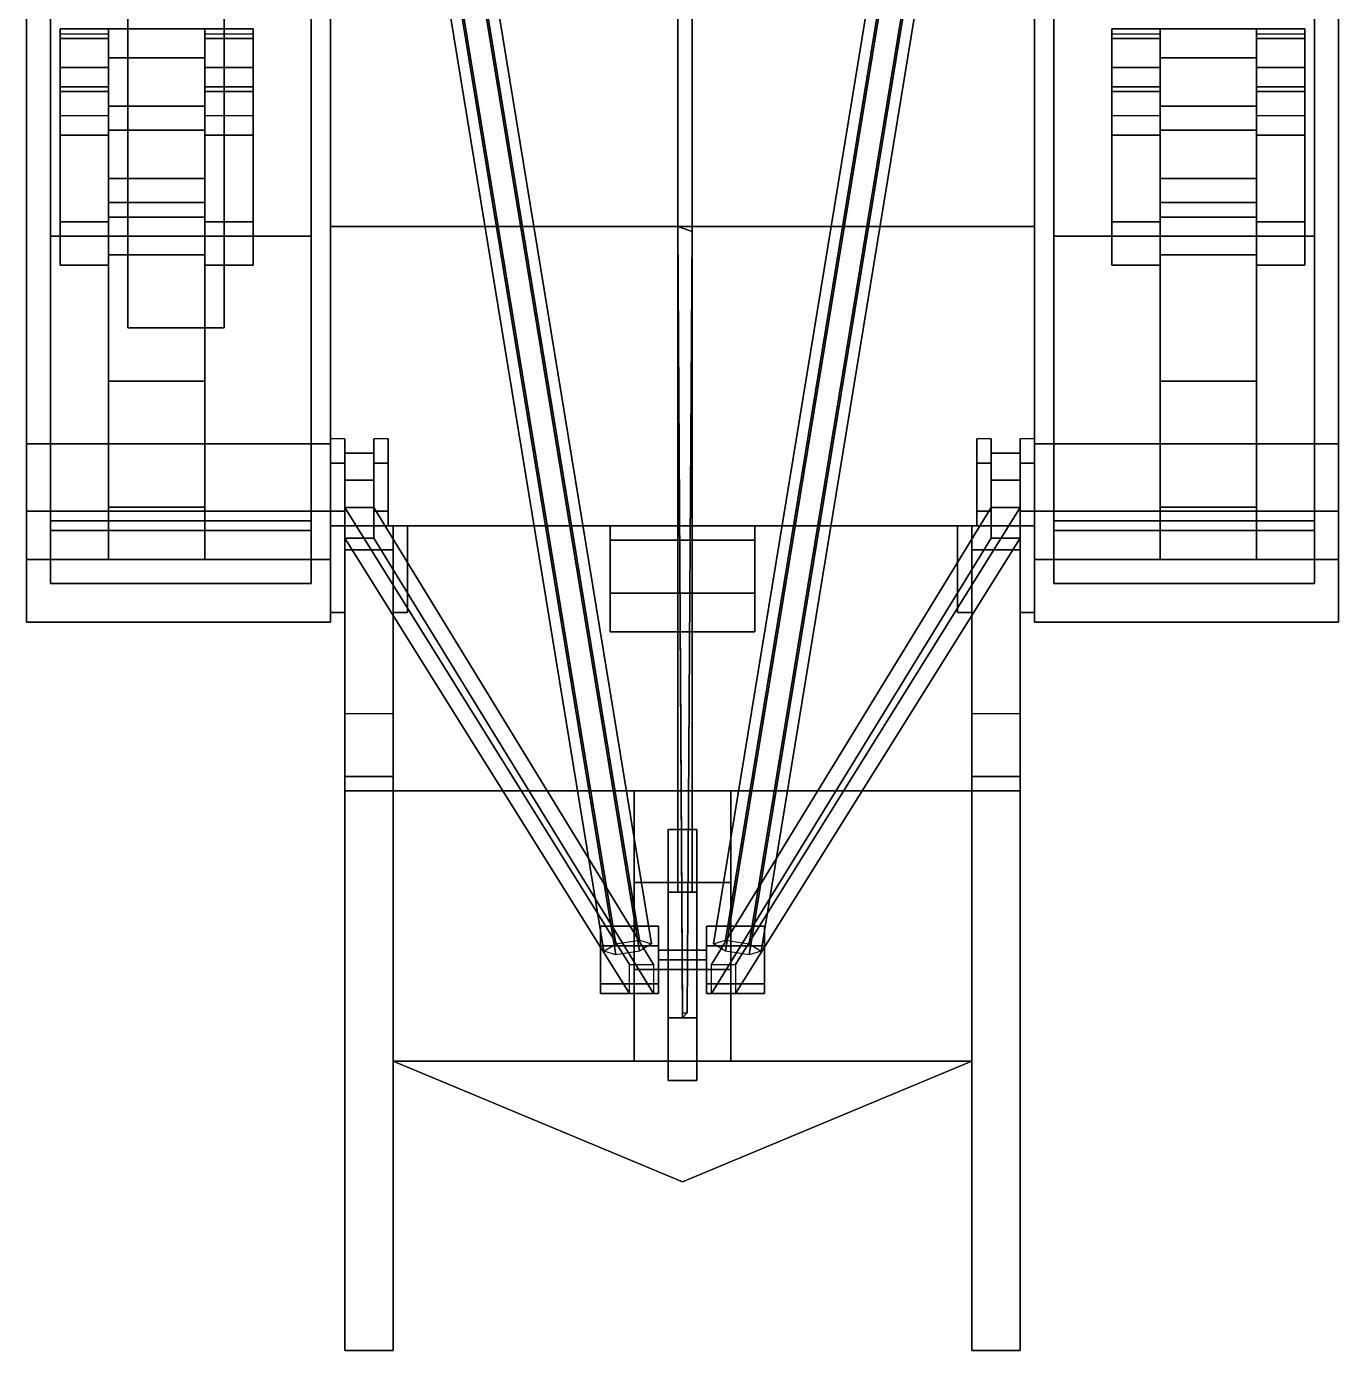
# Model space of a CAD drawing. Extents: x -1.7 to 1.7, y -5.1 to 5.5.
# Drawn here: x -1.36 to 1.36, y -5.1 to -2.355 of the extents above; entities that cross this region are included whole.
import ezdxf

# ---------------------------------------------------------------- set-up
doc = ezdxf.new("R2010")
doc.units = 0
doc.layers.get('0').update_dxf_attribs({"linetype": 'CONTINUOUS'})
for name, color, linetype in [('ARV_HULL_ADDONS', 3, 'CONTINUOUS'), ('BOGIE_HOLDER', 2, 'CONTINUOUS'), ('BOGIE_LEVER', 3, 'CONTINUOUS'), ('CABLE', 34, 'CONTINUOUS'), ('CRANE', 2, 'CONTINUOUS'), ('SHIELD', 6, 'CONTINUOUS'), ('SPADE', 1, 'CONTINUOUS'), ('TRACKS', 1, 'CONTINUOUS'), ('WHEELS', 2, 'CONTINUOUS')]:
    doc.layers.add(name, color=color, linetype=linetype)

msp = doc.modelspace()

# ---------------------------------------------------------------- linework, layer by layer
for points in [[(-0.73, 2.5, 0.47), (-0.73, -2.77, 0.47), (-0.73, -3.39, 0.82), (-0.73, 2.7, 0.82)], [(-0.73, 2.7, 0.82), (-0.73, -3.39, 0.82), (-0.73, -3.39, 1.15), (-0.73, 2.02, 1.15)], [(0.73, -3.39, 0.82), (0.73, -2.77, 0.47), (0.73, 2.5, 0.47), (0.73, 2.7, 0.82)], [(0.73, -3.39, 1.15), (0.73, -3.39, 0.82), (0.73, 2.7, 0.82), (0.73, 2.02, 1.15)], [(0.73, 2.5, 0.47), (0.73, -2.77, 0.47), (-0.73, -2.77, 0.47), (-0.73, 2.5, 0.47)], [(-0.73, -2.16, 1.15), (-0.73, -3.39, 1.15), (-0.73, -3.39, 1.48), (-0.73, -2.16, 1.51)], [(-0.73, -2.16, 1.51), (-0.73, -3.39, 1.48), (0.73, -3.39, 1.48), (0.73, -2.16, 1.51)], [(0.73, -3.39, 1.48), (0.73, -3.39, 1.15), (0.73, -2.16, 1.15), (0.73, -2.16, 1.51)], [(-0.73, -3.39, 0.82), (-0.73, -2.77, 0.47), (0.73, -2.77, 0.47), (0.73, -3.39, 0.82)], [(-0.7, -3.26, 1.63), (-0.7, -3.21, 1.48), (-0.73, -3.21, 1.48), (-0.73, -3.26, 1.63)], [(-0.73, -3.26, 1.63), (-0.73, -3.21, 1.48), (-0.73, -3.39, 1.48), (-0.73, -3.36, 1.63)], [(-0.7, -3.39, 1.48), (-0.7, -3.21, 1.48), (-0.7, -3.26, 1.63), (-0.7, -3.36, 1.63)], [(-0.61, -3.26, 1.63), (-0.61, -3.21, 1.48), (-0.64, -3.21, 1.48), (-0.64, -3.26, 1.63)], [(-0.64, -3.26, 1.63), (-0.64, -3.21, 1.48), (-0.64, -3.39, 1.48), (-0.64, -3.36, 1.63)], [(-0.61, -3.39, 1.48), (-0.61, -3.21, 1.48), (-0.61, -3.26, 1.63), (-0.61, -3.36, 1.63)], [(0.64, -3.26, 1.63), (0.64, -3.21, 1.48), (0.61, -3.21, 1.48), (0.61, -3.26, 1.63)], [(0.61, -3.26, 1.63), (0.61, -3.21, 1.48), (0.61, -3.39, 1.48), (0.61, -3.36, 1.63)], [(0.64, -3.39, 1.48), (0.64, -3.21, 1.48), (0.64, -3.26, 1.63), (0.64, -3.36, 1.63)], [(0.73, -3.26, 1.63), (0.73, -3.21, 1.48), (0.7, -3.21, 1.48), (0.7, -3.26, 1.63)], [(0.7, -3.26, 1.63), (0.7, -3.21, 1.48), (0.7, -3.39, 1.48), (0.7, -3.36, 1.63)], [(0.73, -3.39, 1.48), (0.73, -3.21, 1.48), (0.73, -3.26, 1.63), (0.73, -3.36, 1.63)], [(-0.7, -3.36, 1.63), (-0.7, -3.26, 1.63), (-0.73, -3.26, 1.63), (-0.73, -3.36, 1.63)], [(-0.61, -3.36, 1.63), (-0.61, -3.26, 1.63), (-0.64, -3.26, 1.63), (-0.64, -3.36, 1.63)], [(0.64, -3.36, 1.63), (0.64, -3.26, 1.63), (0.61, -3.26, 1.63), (0.61, -3.36, 1.63)], [(0.73, -3.36, 1.63), (0.73, -3.26, 1.63), (0.7, -3.26, 1.63), (0.7, -3.36, 1.63)], [(-0.73, -3.36, 1.63), (-0.73, -3.39, 1.48), (-0.7, -3.39, 1.48), (-0.7, -3.36, 1.63)], [(-0.64, -3.36, 1.63), (-0.64, -3.39, 1.48), (-0.61, -3.39, 1.48), (-0.61, -3.36, 1.63)], [(0.61, -3.36, 1.63), (0.61, -3.39, 1.48), (0.64, -3.39, 1.48), (0.64, -3.36, 1.63)], [(0.7, -3.36, 1.63), (0.7, -3.39, 1.48), (0.73, -3.39, 1.48), (0.73, -3.36, 1.63)], [(-0.73, -3.39, 1.48), (-0.73, -3.39, 0.82), (0.73, -3.39, 0.82), (0.73, -3.39, 1.48)], [(-0.73, -3.39, 0.82), (-0.73, -3.57, 0.82), (-0.73, -3.57, 0.99), (-0.73, -3.39, 1.05)], [(-0.73, -3.39, 1.05), (-0.73, -3.57, 0.99), (-0.7, -3.57, 0.99), (-0.7, -3.39, 1.05)], [(-0.7, -3.39, 0.82), (-0.7, -3.57, 0.82), (-0.73, -3.57, 0.82), (-0.73, -3.39, 0.82)], [(-0.7, -3.57, 0.99), (-0.7, -3.57, 0.82), (-0.7, -3.39, 0.82), (-0.7, -3.39, 1.05)], [(-0.6, -3.39, 1.05), (-0.6, -3.57, 0.99), (-0.57, -3.57, 0.99), (-0.57, -3.39, 1.05)], [(-0.6, -3.39, 0.82), (-0.6, -3.57, 0.82), (-0.6, -3.57, 0.99), (-0.6, -3.39, 1.05)], [(-0.57, -3.39, 0.82), (-0.57, -3.57, 0.82), (-0.6, -3.57, 0.82), (-0.6, -3.39, 0.82)], [(-0.57, -3.57, 0.99), (-0.57, -3.57, 0.82), (-0.57, -3.39, 0.82), (-0.57, -3.39, 1.05)], [(-0.15, -3.39, 1.23), (-0.15, -3.53, 1.23), (-0.15, -3.42, 1.56), (-0.15, -3.39, 1.48)], [(-0.15, -3.39, 1.48), (-0.15, -3.42, 1.56), (0.15, -3.42, 1.56), (0.15, -3.39, 1.48)], [(0.15, -3.39, 1.23), (0.15, -3.53, 1.23), (-0.15, -3.53, 1.23), (-0.15, -3.39, 1.23)], [(0.15, -3.42, 1.56), (0.15, -3.53, 1.23), (0.15, -3.39, 1.23), (0.15, -3.39, 1.48)], [(0.57, -3.39, 1.05), (0.57, -3.57, 0.99), (0.6, -3.57, 0.99), (0.6, -3.39, 1.05)], [(0.57, -3.39, 0.82), (0.57, -3.57, 0.82), (0.57, -3.57, 0.99), (0.57, -3.39, 1.05)], [(0.6, -3.39, 0.82), (0.6, -3.57, 0.82), (0.57, -3.57, 0.82), (0.57, -3.39, 0.82)], [(0.6, -3.57, 0.99), (0.6, -3.57, 0.82), (0.6, -3.39, 0.82), (0.6, -3.39, 1.05)], [(0.73, -3.39, 0.82), (0.73, -3.57, 0.82), (0.7, -3.57, 0.82), (0.7, -3.39, 0.82)], [(0.7, -3.39, 0.82), (0.7, -3.57, 0.82), (0.7, -3.57, 0.99), (0.7, -3.39, 1.05)], [(0.7, -3.39, 1.05), (0.7, -3.57, 0.99), (0.73, -3.57, 0.99), (0.73, -3.39, 1.05)], [(0.73, -3.57, 0.99), (0.73, -3.57, 0.82), (0.73, -3.39, 0.82), (0.73, -3.39, 1.05)], [(-0.15, -3.53, 1.23), (-0.15, -3.61, 1.31), (-0.15, -3.61, 1.56), (-0.15, -3.42, 1.56)], [(-0.15, -3.42, 1.56), (-0.15, -3.61, 1.56), (0.15, -3.61, 1.56), (0.15, -3.42, 1.56)], [(0.15, -3.61, 1.56), (0.15, -3.61, 1.31), (0.15, -3.53, 1.23), (0.15, -3.42, 1.56)], [(0.15, -3.53, 1.23), (0.15, -3.61, 1.31), (-0.15, -3.61, 1.31), (-0.15, -3.53, 1.23)], [(-0.73, -3.57, 0.99), (-0.73, -3.57, 0.82), (-0.7, -3.57, 0.82), (-0.7, -3.57, 0.99)], [(-0.6, -3.57, 0.99), (-0.6, -3.57, 0.82), (-0.57, -3.57, 0.82), (-0.57, -3.57, 0.99)], [(0.57, -3.57, 0.99), (0.57, -3.57, 0.82), (0.6, -3.57, 0.82), (0.6, -3.57, 0.99)], [(0.7, -3.57, 0.99), (0.7, -3.57, 0.82), (0.73, -3.57, 0.82), (0.73, -3.57, 0.99)], [(-0.15, -3.61, 1.56), (-0.15, -3.61, 1.31), (0.15, -3.61, 1.31), (0.15, -3.61, 1.56)]]:
    msp.add_3dface(points)
at = {"layer": 'ARV_HULL_ADDONS'}
for points in [[(-1.15, -1.48, 1.61), (-1.15, -2.98, 1.61), (-1.15, -2.98, 1.76), (-1.15, -1.48, 1.76)], [(-1.15, -1.48, 1.76), (-1.15, -2.98, 1.76), (-0.95, -2.98, 1.76), (-0.95, -1.48, 1.76)], [(-0.95, -2.98, 1.76), (-0.95, -2.98, 1.61), (-0.95, -1.48, 1.61), (-0.95, -1.48, 1.76)], [(-1.15, -2.98, 1.76), (-1.15, -2.98, 1.61), (-0.95, -2.98, 1.61), (-0.95, -2.98, 1.76)]]:
    msp.add_3dface(points, dxfattribs=at)
at = {"layer": 'BOGIE_HOLDER'}
for points in [[(-1.29, -2.36, 0.46), (-1.29, -2.48, 0.48), (-1.29, -2.54, 0.71), (-1.29, -2.37, 0.71)], [(-1.19, -2.37, 0.71), (-1.19, -2.36, 0.46), (-1.29, -2.36, 0.46), (-1.29, -2.37, 0.71)], [(-1.29, -2.38, 0.41), (-1.29, -2.44, 0.39), (-1.29, -2.48, 0.48), (-1.29, -2.36, 0.46)], [(-1.19, -2.36, 0.46), (-1.19, -2.38, 0.41), (-1.29, -2.38, 0.41), (-1.29, -2.36, 0.46)], [(-1.19, -2.54, 0.71), (-1.19, -2.48, 0.48), (-1.19, -2.36, 0.46), (-1.19, -2.37, 0.71)], [(-1.19, -2.48, 0.48), (-1.19, -2.44, 0.39), (-1.19, -2.38, 0.41), (-1.19, -2.36, 0.46)], [(-0.89, -2.37, 0.71), (-0.89, -2.36, 0.46), (-0.99, -2.36, 0.46), (-0.99, -2.37, 0.71)], [(-0.99, -2.36, 0.46), (-0.99, -2.48, 0.48), (-0.99, -2.54, 0.71), (-0.99, -2.37, 0.71)], [(-0.99, -2.38, 0.41), (-0.99, -2.44, 0.39), (-0.99, -2.48, 0.48), (-0.99, -2.36, 0.46)], [(-0.89, -2.36, 0.46), (-0.89, -2.38, 0.41), (-0.99, -2.38, 0.41), (-0.99, -2.36, 0.46)], [(-0.89, -2.54, 0.71), (-0.89, -2.48, 0.48), (-0.89, -2.36, 0.46), (-0.89, -2.37, 0.71)], [(-0.89, -2.48, 0.48), (-0.89, -2.44, 0.39), (-0.89, -2.38, 0.41), (-0.89, -2.36, 0.46)], [(0.99, -2.37, 0.71), (0.99, -2.36, 0.46), (0.89, -2.36, 0.46), (0.89, -2.37, 0.71)], [(0.89, -2.36, 0.46), (0.89, -2.48, 0.48), (0.89, -2.54, 0.71), (0.89, -2.37, 0.71)], [(0.89, -2.38, 0.41), (0.89, -2.44, 0.39), (0.89, -2.48, 0.48), (0.89, -2.36, 0.46)], [(0.99, -2.36, 0.46), (0.99, -2.38, 0.41), (0.89, -2.38, 0.41), (0.89, -2.36, 0.46)], [(0.99, -2.54, 0.71), (0.99, -2.48, 0.48), (0.99, -2.36, 0.46), (0.99, -2.37, 0.71)], [(0.99, -2.48, 0.48), (0.99, -2.44, 0.39), (0.99, -2.38, 0.41), (0.99, -2.36, 0.46)], [(1.19, -2.36, 0.46), (1.19, -2.48, 0.48), (1.19, -2.54, 0.71), (1.19, -2.37, 0.71)], [(1.29, -2.37, 0.71), (1.29, -2.36, 0.46), (1.19, -2.36, 0.46), (1.19, -2.37, 0.71)], [(1.19, -2.38, 0.41), (1.19, -2.44, 0.39), (1.19, -2.48, 0.48), (1.19, -2.36, 0.46)], [(1.29, -2.36, 0.46), (1.29, -2.38, 0.41), (1.19, -2.38, 0.41), (1.19, -2.36, 0.46)], [(1.29, -2.54, 0.71), (1.29, -2.48, 0.48), (1.29, -2.36, 0.46), (1.29, -2.37, 0.71)], [(1.29, -2.48, 0.48), (1.29, -2.44, 0.39), (1.29, -2.38, 0.41), (1.29, -2.36, 0.46)], [(-1.19, -2.38, 0.41), (-1.19, -2.44, 0.39), (-1.29, -2.44, 0.39), (-1.29, -2.38, 0.41)], [(-0.89, -2.38, 0.41), (-0.89, -2.44, 0.39), (-0.99, -2.44, 0.39), (-0.99, -2.38, 0.41)], [(0.99, -2.38, 0.41), (0.99, -2.44, 0.39), (0.89, -2.44, 0.39), (0.89, -2.38, 0.41)], [(1.29, -2.38, 0.41), (1.29, -2.44, 0.39), (1.19, -2.44, 0.39), (1.19, -2.38, 0.41)], [(-1.29, -2.48, 0.48), (-1.29, -2.44, 0.39), (-1.19, -2.44, 0.39), (-1.19, -2.48, 0.48)], [(-0.99, -2.48, 0.48), (-0.99, -2.44, 0.39), (-0.89, -2.44, 0.39), (-0.89, -2.48, 0.48)], [(0.89, -2.48, 0.48), (0.89, -2.44, 0.39), (0.99, -2.44, 0.39), (0.99, -2.48, 0.48)], [(1.19, -2.48, 0.48), (1.19, -2.44, 0.39), (1.29, -2.44, 0.39), (1.29, -2.48, 0.48)], [(-1.29, -2.54, 0.71), (-1.29, -2.48, 0.48), (-1.19, -2.48, 0.48), (-1.19, -2.54, 0.71)], [(-0.99, -2.54, 0.71), (-0.99, -2.48, 0.48), (-0.89, -2.48, 0.48), (-0.89, -2.54, 0.71)], [(0.89, -2.54, 0.71), (0.89, -2.48, 0.48), (0.99, -2.48, 0.48), (0.99, -2.54, 0.71)], [(1.19, -2.54, 0.71), (1.19, -2.48, 0.48), (1.29, -2.48, 0.48), (1.29, -2.54, 0.71)], [(-1.19, -2.52, 0.71), (-1.19, -2.72, 0.71), (-0.99, -2.72, 0.71), (-0.99, -2.52, 0.71)], [(-1.19, -2.57, 0.5), (-1.19, -2.75, 0.5), (-1.19, -2.72, 0.71), (-1.19, -2.52, 0.71)], [(-0.99, -2.52, 0.71), (-0.99, -2.57, 0.5), (-1.19, -2.57, 0.5), (-1.19, -2.52, 0.71)], [(-0.99, -2.72, 0.71), (-0.99, -2.75, 0.5), (-0.99, -2.57, 0.5), (-0.99, -2.52, 0.71)], [(0.99, -2.52, 0.71), (0.99, -2.72, 0.71), (1.19, -2.72, 0.71), (1.19, -2.52, 0.71)], [(0.99, -2.57, 0.5), (0.99, -2.75, 0.5), (0.99, -2.72, 0.71), (0.99, -2.52, 0.71)], [(1.19, -2.52, 0.71), (1.19, -2.57, 0.5), (0.99, -2.57, 0.5), (0.99, -2.52, 0.71)], [(1.19, -2.72, 0.71), (1.19, -2.75, 0.5), (1.19, -2.57, 0.5), (1.19, -2.52, 0.71)], [(-0.99, -2.57, 0.5), (-0.99, -2.75, 0.5), (-1.19, -2.75, 0.5), (-1.19, -2.57, 0.5)], [(1.19, -2.57, 0.5), (1.19, -2.75, 0.5), (0.99, -2.75, 0.5), (0.99, -2.57, 0.5)], [(-1.19, -2.72, 0.71), (-1.19, -2.75, 0.5), (-0.99, -2.75, 0.5), (-0.99, -2.72, 0.71)], [(0.99, -2.72, 0.71), (0.99, -2.75, 0.5), (1.19, -2.75, 0.5), (1.19, -2.72, 0.71)]]:
    msp.add_3dface(points, dxfattribs=at)
at = {"layer": 'BOGIE_LEVER'}
for points in [[(-0.99, -2.36, 0.43), (-0.99, -2.67, 0.34), (-1.19, -2.67, 0.34), (-1.19, -2.36, 0.43)], [(-1.19, -2.36, 0.43), (-1.19, -2.67, 0.34), (-1.19, -2.72, 0.43), (-1.19, -2.42, 0.53)], [(-0.99, -2.42, 0.53), (-0.99, -2.36, 0.43), (-1.19, -2.36, 0.43), (-1.19, -2.42, 0.53)], [(-0.99, -2.72, 0.43), (-0.99, -2.67, 0.34), (-0.99, -2.36, 0.43), (-0.99, -2.42, 0.53)], [(0.99, -2.36, 0.43), (0.99, -2.67, 0.34), (0.99, -2.72, 0.43), (0.99, -2.42, 0.53)], [(1.19, -2.36, 0.43), (1.19, -2.67, 0.34), (0.99, -2.67, 0.34), (0.99, -2.36, 0.43)], [(1.19, -2.42, 0.53), (1.19, -2.36, 0.43), (0.99, -2.36, 0.43), (0.99, -2.42, 0.53)], [(1.19, -2.72, 0.43), (1.19, -2.67, 0.34), (1.19, -2.36, 0.43), (1.19, -2.42, 0.53)], [(-1.19, -2.42, 0.53), (-1.19, -2.72, 0.43), (-0.99, -2.72, 0.43), (-0.99, -2.42, 0.53)], [(0.99, -2.42, 0.53), (0.99, -2.72, 0.43), (1.19, -2.72, 0.43), (1.19, -2.42, 0.53)], [(-1.19, -2.72, 0.43), (-1.19, -2.67, 0.34), (-0.99, -2.67, 0.34), (-0.99, -2.72, 0.43)], [(0.99, -2.72, 0.43), (0.99, -2.67, 0.34), (1.19, -2.67, 0.34), (1.19, -2.72, 0.43)]]:
    msp.add_3dface(points, dxfattribs=at)
at = {"layer": 'CABLE'}
for points in [[(0.02, 0.63, 2.32), (-0.01, 0.63, 2.33), (-0.01, -4.15, 2.82), (0.02, -4.15, 2.81)], [(-0.01, 0.63, 2.33), (-0.01, 0.63, 2.31), (-0.01, -4.15, 2.8), (-0.01, -4.15, 2.82)], [(-0.01, 0.63, 2.31), (0.02, 0.63, 2.32), (0.02, -4.15, 2.81), (-0.01, -4.15, 2.8)], [(0.02, -2.78, 1.48), (-0.01, -2.77, 1.49), (0, -4.4, 2.4), (0.01, -4.4, 2.39)], [(-0.01, -2.77, 1.49), (-0.01, -2.77, 1.47), (0, -4.41, 2.38), (0, -4.4, 2.4)], [(-0.01, -2.77, 1.47), (0.02, -2.78, 1.48), (0.01, -4.4, 2.39), (0, -4.41, 2.38)]]:
    msp.add_3dface(points, dxfattribs=at)
at = {"layer": 'CRANE'}
for points in [[(-0.6547, -1.1088, 1.6513), (-0.6794, -1.1238, 1.6105), (-0.1632, -4.2721, 2.4541), (-0.1385, -4.2571, 2.4949)], [(-0.6794, -1.1238, 1.6105), (-0.6547, -1.1312, 1.5677), (-0.1385, -4.2795, 2.4112), (-0.1632, -4.2721, 2.4541)], [(-0.6053, -1.1013, 1.6493), (-0.6547, -1.1088, 1.6513), (-0.1385, -4.2571, 2.4949), (-0.0891, -4.2496, 2.4929)], [(-0.6547, -1.1312, 1.5677), (-0.6053, -1.1237, 1.5656), (-0.0891, -4.272, 2.4092), (-0.1385, -4.2795, 2.4112)], [(-0.5806, -1.1087, 1.6064), (-0.6053, -1.1013, 1.6493), (-0.0891, -4.2496, 2.4929), (-0.0644, -4.257, 2.45)], [(-0.6053, -1.1237, 1.5656), (-0.5806, -1.1087, 1.6064), (-0.0644, -4.257, 2.45), (-0.0891, -4.272, 2.4092)], [(0.6053, -1.1013, 1.6493), (0.5806, -1.1087, 1.6064), (0.0644, -4.257, 2.45), (0.0891, -4.2496, 2.4929)], [(0.5806, -1.1087, 1.6064), (0.6053, -1.1237, 1.5656), (0.0891, -4.272, 2.4092), (0.0644, -4.257, 2.45)], [(0.6547, -1.1088, 1.6513), (0.6053, -1.1013, 1.6493), (0.0891, -4.2496, 2.4929), (0.1385, -4.2571, 2.4949)], [(0.6053, -1.1237, 1.5656), (0.6547, -1.1312, 1.5677), (0.1385, -4.2795, 2.4112), (0.0891, -4.272, 2.4092)], [(0.6794, -1.1238, 1.6105), (0.6547, -1.1088, 1.6513), (0.1385, -4.2571, 2.4949), (0.1632, -4.2721, 2.4541)], [(0.6547, -1.1312, 1.5677), (0.6794, -1.1238, 1.6105), (0.1632, -4.2721, 2.4541), (0.1385, -4.2795, 2.4112)], [(-0.64, -3.2393, 1.5559), (-0.64, -3.2959, 1.4993), (-0.7, -3.2959, 1.4993), (-0.7, -3.2393, 1.5559)], [(-0.64, -3.3524, 1.669), (-0.64, -3.2393, 1.5559), (-0.7, -3.2393, 1.5559), (-0.7, -3.3524, 1.669)], [(-0.7, -3.2393, 1.5559), (-0.7, -3.2959, 1.4993), (-0.7, -3.4161, 1.5912), (-0.7, -3.3524, 1.669)], [(-0.64, -3.4161, 1.5912), (-0.64, -3.2959, 1.4993), (-0.64, -3.2393, 1.5559), (-0.64, -3.3524, 1.669)], [(0.64, -3.2393, 1.5559), (0.64, -3.2959, 1.4993), (0.64, -3.4161, 1.5912), (0.64, -3.3524, 1.669)], [(0.7, -3.3524, 1.669), (0.7, -3.2393, 1.5559), (0.64, -3.2393, 1.5559), (0.64, -3.3524, 1.669)], [(0.7, -3.2393, 1.5559), (0.7, -3.2959, 1.4993), (0.64, -3.2959, 1.4993), (0.64, -3.2393, 1.5559)], [(0.7, -3.4161, 1.5912), (0.7, -3.2959, 1.4993), (0.7, -3.2393, 1.5559), (0.7, -3.3524, 1.669)], [(-0.7, -3.4161, 1.5912), (-0.7, -3.2959, 1.4993), (-0.64, -3.2959, 1.4993), (-0.64, -3.4161, 1.5912)], [(0.64, -3.4161, 1.5912), (0.64, -3.2959, 1.4993), (0.7, -3.2959, 1.4993), (0.7, -3.4161, 1.5912)], [(-0.64, -3.3524, 1.669), (-0.64, -3.4161, 1.5912), (-0.7, -3.4161, 1.5912), (-0.7, -3.3524, 1.669)], [(-0.7, -3.3524, 1.669), (-0.7, -3.4161, 1.5912), (-0.64, -3.4161, 1.5912), (-0.64, -3.3524, 1.669)], [(-0.06, -4.3, 2.41), (-0.64, -3.3524, 1.669), (-0.7, -3.3524, 1.669), (-0.11, -4.3, 2.41)], [(-0.7, -3.3524, 1.669), (-0.7, -3.4161, 1.5912), (-0.11, -4.36, 2.37), (-0.11, -4.3, 2.41)], [(-0.06, -4.36, 2.37), (-0.64, -3.4161, 1.5912), (-0.64, -3.3524, 1.669), (-0.06, -4.3, 2.41)], [(0.64, -3.3524, 1.669), (0.64, -3.4161, 1.5912), (0.06, -4.36, 2.37), (0.06, -4.3, 2.41)], [(0.11, -4.3, 2.41), (0.7, -3.3524, 1.669), (0.64, -3.3524, 1.669), (0.06, -4.3, 2.41)], [(0.11, -4.36, 2.37), (0.7, -3.4161, 1.5912), (0.7, -3.3524, 1.669), (0.11, -4.3, 2.41)], [(0.64, -3.3524, 1.669), (0.64, -3.4161, 1.5912), (0.7, -3.4161, 1.5912), (0.7, -3.3524, 1.669)], [(0.7, -3.3524, 1.669), (0.7, -3.4161, 1.5912), (0.64, -3.4161, 1.5912), (0.64, -3.3524, 1.669)], [(-0.11, -4.36, 2.37), (-0.7, -3.4161, 1.5912), (-0.64, -3.4161, 1.5912), (-0.06, -4.36, 2.37)], [(0.06, -4.36, 2.37), (0.64, -3.4161, 1.5912), (0.7, -3.4161, 1.5912), (0.11, -4.36, 2.37)], [(0.03, -4.15, 2.8252), (0.03, -4.02, 2.6), (-0.03, -4.02, 2.6), (-0.03, -4.15, 2.8252)], [(0.03, -4.02, 2.6), (0.03, -4.15, 2.3748), (-0.03, -4.15, 2.3748), (-0.03, -4.02, 2.6)], [(-0.03, -4.41, 2.8252), (-0.03, -4.15, 2.8252), (-0.03, -4.02, 2.6), (-0.03, -4.54, 2.6)], [(-0.03, -4.54, 2.6), (-0.03, -4.02, 2.6), (-0.03, -4.15, 2.3748), (-0.03, -4.41, 2.3748)], [(0.03, -4.54, 2.6), (0.03, -4.02, 2.6), (0.03, -4.15, 2.8252), (0.03, -4.41, 2.8252)], [(0.03, -4.41, 2.3748), (0.03, -4.15, 2.3748), (0.03, -4.02, 2.6), (0.03, -4.54, 2.6)], [(0.03, -4.41, 2.8252), (0.03, -4.15, 2.8252), (-0.03, -4.15, 2.8252), (-0.03, -4.41, 2.8252)], [(0.03, -4.15, 2.3748), (0.03, -4.41, 2.3748), (-0.03, -4.41, 2.3748), (-0.03, -4.15, 2.3748)], [(-0.17, -4.36, 2.37), (-0.17, -4.34, 2.65), (-0.17, -4.22, 2.67), (-0.17, -4.261, 2.41)], [(-0.17, -4.261, 2.41), (-0.17, -4.22, 2.67), (-0.05, -4.22, 2.67), (-0.05, -4.261, 2.41)], [(-0.17, -4.22, 2.67), (-0.17, -4.34, 2.65), (-0.05, -4.34, 2.65), (-0.05, -4.22, 2.67)], [(-0.05, -4.22, 2.67), (-0.05, -4.34, 2.65), (-0.05, -4.36, 2.37), (-0.05, -4.261, 2.41)], [(0.05, -4.22, 2.67), (0.05, -4.34, 2.65), (0.17, -4.34, 2.65), (0.17, -4.22, 2.67)], [(0.05, -4.36, 2.37), (0.05, -4.34, 2.65), (0.05, -4.22, 2.67), (0.05, -4.261, 2.41)], [(0.05, -4.261, 2.41), (0.05, -4.22, 2.67), (0.17, -4.22, 2.67), (0.17, -4.261, 2.41)], [(0.17, -4.22, 2.67), (0.17, -4.34, 2.65), (0.17, -4.36, 2.37), (0.17, -4.261, 2.41)], [(-0.05, -4.261, 2.41), (-0.05, -4.36, 2.37), (-0.17, -4.36, 2.37), (-0.17, -4.261, 2.41)], [(0.05, -4.29, 2.62), (0.05, -4.27, 2.6), (-0.05, -4.27, 2.6), (-0.05, -4.29, 2.62)], [(0.05, -4.27, 2.6), (0.05, -4.29, 2.58), (-0.05, -4.29, 2.58), (-0.05, -4.27, 2.6)], [(0.17, -4.261, 2.41), (0.17, -4.36, 2.37), (0.05, -4.36, 2.37), (0.05, -4.261, 2.41)], [(0.05, -4.31, 2.6), (0.05, -4.29, 2.62), (-0.05, -4.29, 2.62), (-0.05, -4.31, 2.6)], [(0.05, -4.29, 2.58), (0.05, -4.31, 2.6), (-0.05, -4.31, 2.6), (-0.05, -4.29, 2.58)], [(-0.05, -4.36, 2.37), (-0.05, -4.34, 2.65), (-0.17, -4.34, 2.65), (-0.17, -4.36, 2.37)], [(0.17, -4.36, 2.37), (0.17, -4.34, 2.65), (0.05, -4.34, 2.65), (0.05, -4.36, 2.37)], [(0.03, -4.54, 2.6), (0.03, -4.41, 2.8252), (-0.03, -4.41, 2.8252), (-0.03, -4.54, 2.6)], [(0.03, -4.41, 2.3748), (0.03, -4.54, 2.6), (-0.03, -4.54, 2.6), (-0.03, -4.41, 2.3748)]]:
    msp.add_3dface(points, dxfattribs=at)
at = {"layer": 'SHIELD'}
for points in [[(-0.73, 3.05, 1.61), (-0.73, -3.22, 1.61), (-1.36, -3.22, 1.61), (-1.36, 3.05, 1.61)], [(-0.73, -3.22, 1.61), (-0.73, 3.05, 1.61), (-1.36, 3.05, 1.61), (-1.36, -3.22, 1.61)], [(1.36, -3.22, 1.61), (1.36, 3.05, 1.61), (0.73, 3.05, 1.61), (0.73, -3.22, 1.61)], [(1.36, 3.05, 1.61), (1.36, -3.22, 1.61), (0.73, -3.22, 1.61), (0.73, 3.05, 1.61)], [(-1.36, 2.63, 0.67), (-1.36, -3.13, 0.67), (-1.36, -3.22, 1.61), (-1.36, 2.63, 1.61)], [(1.36, -3.13, 0.67), (1.36, 2.63, 0.67), (1.36, 2.63, 1.61), (1.36, -3.22, 1.61)], [(-0.73, -3.35, 1.48), (-0.73, 2.02, 1.51), (-0.73, 2.02, 1.61), (-0.73, -3.1, 1.61)], [(0.73, 2.02, 1.51), (0.73, -3.35, 1.48), (0.73, -3.1, 1.61), (0.73, 2.02, 1.61)], [(-0.73, -3.36, 1.47), (-0.73, -3.1, 1.61), (-0.73, -3.22, 1.61), (-0.73, -3.36, 1.53)], [(0.73, -3.36, 1.47), (0.73, -3.1, 1.61), (0.73, -3.22, 1.61), (0.73, -3.36, 1.53)], [(-1.36, -3.36, 1.53), (-1.36, -3.36, 0.9), (-1.36, -3.13, 0.67), (-1.36, -3.22, 1.61)], [(-1.36, -3.36, 0.9), (-1.36, -3.36, 1.53), (-1.36, -3.22, 1.61), (-1.36, -3.13, 0.67)], [(1.36, -3.36, 0.9), (1.36, -3.36, 1.53), (1.36, -3.22, 1.61), (1.36, -3.13, 0.67)], [(1.36, -3.36, 1.53), (1.36, -3.36, 0.9), (1.36, -3.13, 0.67), (1.36, -3.22, 1.61)], [(-0.73, -3.22, 1.61), (-0.73, -3.36, 1.53), (-1.36, -3.36, 1.53), (-1.36, -3.22, 1.61)], [(-0.73, -3.36, 1.53), (-0.73, -3.22, 1.61), (-1.36, -3.22, 1.61), (-1.36, -3.36, 1.53)], [(1.36, -3.22, 1.61), (1.36, -3.36, 1.53), (0.73, -3.36, 1.53), (0.73, -3.22, 1.61)], [(1.36, -3.36, 1.53), (1.36, -3.22, 1.61), (0.73, -3.22, 1.61), (0.73, -3.36, 1.53)], [(-1.36, -3.59, 1.16), (-1.36, -3.46, 1.44), (-1.36, -3.36, 1.53), (-1.36, -3.36, 0.9)], [(-1.36, -3.46, 1.44), (-1.36, -3.59, 1.16), (-1.36, -3.36, 0.9), (-1.36, -3.36, 1.53)], [(-0.73, -3.46, 1.44), (-0.73, -3.36, 1.53), (-1.36, -3.36, 1.53), (-1.36, -3.46, 1.44)], [(-0.73, -3.36, 1.53), (-0.73, -3.46, 1.44), (-1.36, -3.46, 1.44), (-1.36, -3.36, 1.53)], [(-0.73, -3.46, 1.44), (-0.73, -3.59, 1.16), (-0.73, -3.36, 0.9), (-0.73, -3.36, 1.53)], [(-0.73, -3.59, 1.16), (-0.73, -3.46, 1.44), (-0.73, -3.36, 1.53), (-0.73, -3.36, 0.9)], [(0.73, -3.46, 1.44), (0.73, -3.59, 1.16), (0.73, -3.36, 0.9), (0.73, -3.36, 1.53)], [(0.73, -3.59, 1.16), (0.73, -3.46, 1.44), (0.73, -3.36, 1.53), (0.73, -3.36, 0.9)], [(1.36, -3.36, 1.53), (1.36, -3.46, 1.44), (0.73, -3.46, 1.44), (0.73, -3.36, 1.53)], [(1.36, -3.46, 1.44), (1.36, -3.36, 1.53), (0.73, -3.36, 1.53), (0.73, -3.46, 1.44)], [(1.36, -3.46, 1.44), (1.36, -3.59, 1.16), (1.36, -3.36, 0.9), (1.36, -3.36, 1.53)], [(1.36, -3.59, 1.16), (1.36, -3.46, 1.44), (1.36, -3.36, 1.53), (1.36, -3.36, 0.9)], [(-0.73, -3.59, 1.16), (-0.73, -3.46, 1.44), (-1.36, -3.46, 1.44), (-1.36, -3.59, 1.16)], [(-0.73, -3.46, 1.44), (-0.73, -3.59, 1.16), (-1.36, -3.59, 1.16), (-1.36, -3.46, 1.44)], [(1.36, -3.46, 1.44), (1.36, -3.59, 1.16), (0.73, -3.59, 1.16), (0.73, -3.46, 1.44)], [(1.36, -3.59, 1.16), (1.36, -3.46, 1.44), (0.73, -3.46, 1.44), (0.73, -3.59, 1.16)]]:
    msp.add_3dface(points, dxfattribs=at)
at = {"layer": 'SPADE'}
for points in [[(-0.6, -3.44, 0.96), (-0.6, -3.44, 0.86), (-0.7, -3.44, 0.86), (-0.7, -3.44, 0.96)], [(-0.7, -3.44, 0.86), (-0.7, -5.1, 0.86), (-0.7, -5.1, 0.96), (-0.7, -3.44, 0.96)], [(-0.6, -3.44, 0.86), (-0.6, -5.1, 0.86), (-0.7, -5.1, 0.86), (-0.7, -3.44, 0.86)], [(-0.7, -3.44, 0.96), (-0.7, -5.1, 0.96), (-0.6, -5.1, 0.96), (-0.6, -3.44, 0.96)], [(-0.6, -5.1, 0.96), (-0.6, -5.1, 0.86), (-0.6, -3.44, 0.86), (-0.6, -3.44, 0.96)], [(0.7, -3.44, 0.86), (0.7, -5.1, 0.86), (0.6, -5.1, 0.86), (0.6, -3.44, 0.86)], [(0.7, -3.44, 0.96), (0.7, -3.44, 0.86), (0.6, -3.44, 0.86), (0.6, -3.44, 0.96)], [(0.6, -3.44, 0.86), (0.6, -5.1, 0.86), (0.6, -5.1, 0.96), (0.6, -3.44, 0.96)], [(0.6, -3.44, 0.96), (0.6, -5.1, 0.96), (0.7, -5.1, 0.96), (0.7, -3.44, 0.96)], [(0.7, -5.1, 0.96), (0.7, -5.1, 0.86), (0.7, -3.44, 0.86), (0.7, -3.44, 0.96)], [(-0.7, -3.78, 0.96), (-0.7, -3.94, 0.96), (-0.7, -3.94, 1.06), (-0.7, -3.91, 1.06)], [(-0.6, -3.91, 1.06), (-0.6, -3.78, 0.96), (-0.7, -3.78, 0.96), (-0.7, -3.91, 1.06)], [(-0.6, -3.94, 1.06), (-0.6, -3.94, 0.96), (-0.6, -3.78, 0.96), (-0.6, -3.91, 1.06)], [(0.6, -3.78, 0.96), (0.6, -3.94, 0.96), (0.6, -3.94, 1.06), (0.6, -3.91, 1.06)], [(0.7, -3.91, 1.06), (0.7, -3.78, 0.96), (0.6, -3.78, 0.96), (0.6, -3.91, 1.06)], [(0.7, -3.94, 1.06), (0.7, -3.94, 0.96), (0.7, -3.78, 0.96), (0.7, -3.91, 1.06)], [(-0.7, -3.91, 1.06), (-0.7, -3.94, 1.06), (-0.6, -3.94, 1.06), (-0.6, -3.91, 1.06)], [(0.6, -3.91, 1.06), (0.6, -3.94, 1.06), (0.7, -3.94, 1.06), (0.7, -3.91, 1.06)], [(-0.7, -3.94, 0.96), (-0.7, -3.94, 1.15), (0.7, -3.94, 1.15), (0.7, -3.94, 0.96)], [(0.7, -3.94, 0.96), (0.7, -3.94, 1.15), (-0.7, -3.94, 1.15), (-0.7, -3.94, 0.96)], [(-0.7, -4.5, 0.96), (-0.7, -4.5, 1.15), (-0.7, -3.94, 1.15), (-0.7, -3.94, 0.96)], [(-0.7, -3.94, 0.96), (-0.7, -3.94, 1.15), (-0.7, -4.5, 1.15), (-0.7, -4.5, 0.96)], [(-0.6, -3.94, 0.96), (-0.6, -4.5, 0.96), (-0.1, -4.5, 0.96), (-0.1, -3.94, 0.96)], [(-0.1, -3.94, 0.96), (-0.1, -4.5, 0.96), (-0.6, -4.5, 0.96), (-0.6, -3.94, 0.96)], [(0.1, -3.94, 0.96), (0.1, -4.13, 0.96), (-0.1, -4.13, 0.96), (-0.1, -3.94, 0.96)], [(-0.1, -3.94, 0.96), (-0.1, -4.13, 0.96), (0.1, -4.13, 0.96), (0.1, -3.94, 0.96)], [(0.1, -3.94, 0.96), (0.1, -4.5, 0.96), (0.6, -4.5, 0.96), (0.6, -3.94, 0.96)], [(0.6, -3.94, 0.96), (0.6, -4.5, 0.96), (0.1, -4.5, 0.96), (0.1, -3.94, 0.96)], [(0.7, -3.94, 0.96), (0.7, -3.94, 1.15), (0.7, -4.5, 1.15), (0.7, -4.5, 0.96)], [(0.7, -4.5, 0.96), (0.7, -4.5, 1.15), (0.7, -3.94, 1.15), (0.7, -3.94, 0.96)], [(-0.1, -4.31, 0.96), (-0.1, -4.5, 0.96), (0.1, -4.5, 0.96), (0.1, -4.31, 0.96)], [(0.1, -4.31, 0.96), (0.1, -4.5, 0.96), (-0.1, -4.5, 0.96), (-0.1, -4.31, 0.96)], [(-0.6, -4.5, 0.96), (0, -4.75, 0.96), (0, -4.75, 0.96), (0.6, -4.5, 0.96)], [(0.6, -4.5, 0.96), (0, -4.75, 0.96), (0, -4.75, 0.96), (-0.6, -4.5, 0.96)], [(-0.7, -5.1, 0.96), (-0.7, -5.1, 0.86), (-0.6, -5.1, 0.86), (-0.6, -5.1, 0.96)], [(0.6, -5.1, 0.96), (0.6, -5.1, 0.86), (0.7, -5.1, 0.86), (0.7, -5.1, 0.96)]]:
    msp.add_3dface(points, dxfattribs=at)
at = {"layer": 'TRACKS'}
for points in [[(-0.77, -2.18), (-0.77, -2.79, 0.24), (-1.31, -2.79, 0.24), (-1.31, -2.18)], [(-0.77, -2.79, 0.24), (-0.77, -2.18), (-1.31, -2.18), (-1.31, -2.79, 0.24)], [(1.31, -2.18), (1.31, -2.79, 0.24), (0.77, -2.79, 0.24), (0.77, -2.18)], [(1.31, -2.79, 0.24), (1.31, -2.18), (0.77, -2.18), (0.77, -2.79, 0.24)], [(-0.77, -3.4, 0.75), (-0.77, -2.79, 0.24), (-1.31, -2.79, 0.24), (-1.31, -3.4, 0.75)], [(-0.77, -2.79, 0.24), (-0.77, -3.4, 0.75), (-1.31, -3.4, 0.75), (-1.31, -2.79, 0.24)], [(1.31, -3.4, 0.75), (1.31, -2.79, 0.24), (0.77, -2.79, 0.24), (0.77, -3.4, 0.75)], [(1.31, -2.79, 0.24), (1.31, -3.4, 0.75), (0.77, -3.4, 0.75), (0.77, -2.79, 0.24)], [(-0.77, -3.51, 1.04), (-0.77, -3.38, 1.33), (-1.31, -3.38, 1.33), (-1.31, -3.51, 1.04)], [(-0.77, -3.38, 1.33), (-0.77, -3.51, 1.04), (-1.31, -3.51, 1.04), (-1.31, -3.38, 1.33)], [(-0.77, -3.51, 1.04), (-0.77, -3.4, 0.75), (-1.31, -3.4, 0.75), (-1.31, -3.51, 1.04)], [(-0.77, -3.4, 0.75), (-0.77, -3.51, 1.04), (-1.31, -3.51, 1.04), (-1.31, -3.4, 0.75)], [(1.31, -3.51, 1.04), (1.31, -3.38, 1.33), (0.77, -3.38, 1.33), (0.77, -3.51, 1.04)], [(1.31, -3.38, 1.33), (1.31, -3.51, 1.04), (0.77, -3.51, 1.04), (0.77, -3.38, 1.33)], [(1.31, -3.4, 0.75), (1.31, -3.51, 1.04), (0.77, -3.51, 1.04), (0.77, -3.4, 0.75)], [(1.31, -3.51, 1.04), (1.31, -3.4, 0.75), (0.77, -3.4, 0.75), (0.77, -3.51, 1.04)]]:
    msp.add_3dface(points, dxfattribs=at)
at = {"layer": 'WHEELS'}
for points in [[(-1.19, -2.58, 0.5859), (-1.19, -2.49, 0.43), (-1.29, -2.49, 0.43), (-1.29, -2.58, 0.5859)], [(-1.29, -2.76, 0.5859), (-1.29, -2.58, 0.5859), (-1.29, -2.49, 0.43), (-1.29, -2.85, 0.43)], [(-1.19, -2.49, 0.43), (-1.19, -2.58, 0.2741), (-1.29, -2.58, 0.2741), (-1.29, -2.49, 0.43)], [(-1.29, -2.85, 0.43), (-1.29, -2.49, 0.43), (-1.29, -2.58, 0.2741), (-1.29, -2.76, 0.2741)], [(-1.19, -2.85, 0.43), (-1.19, -2.49, 0.43), (-1.19, -2.58, 0.5859), (-1.19, -2.76, 0.5859)], [(-1.19, -2.76, 0.2741), (-1.19, -2.58, 0.2741), (-1.19, -2.49, 0.43), (-1.19, -2.85, 0.43)], [(-0.99, -2.76, 0.5859), (-0.99, -2.58, 0.5859), (-0.99, -2.49, 0.43), (-0.99, -2.85, 0.43)], [(-0.89, -2.58, 0.5859), (-0.89, -2.49, 0.43), (-0.99, -2.49, 0.43), (-0.99, -2.58, 0.5859)], [(-0.99, -2.85, 0.43), (-0.99, -2.49, 0.43), (-0.99, -2.58, 0.2741), (-0.99, -2.76, 0.2741)], [(-0.89, -2.49, 0.43), (-0.89, -2.58, 0.2741), (-0.99, -2.58, 0.2741), (-0.99, -2.49, 0.43)], [(-0.89, -2.85, 0.43), (-0.89, -2.49, 0.43), (-0.89, -2.58, 0.5859), (-0.89, -2.76, 0.5859)], [(-0.89, -2.76, 0.2741), (-0.89, -2.58, 0.2741), (-0.89, -2.49, 0.43), (-0.89, -2.85, 0.43)], [(0.99, -2.58, 0.5859), (0.99, -2.49, 0.43), (0.89, -2.49, 0.43), (0.89, -2.58, 0.5859)], [(0.89, -2.76, 0.5859), (0.89, -2.58, 0.5859), (0.89, -2.49, 0.43), (0.89, -2.85, 0.43)], [(0.99, -2.49, 0.43), (0.99, -2.58, 0.2741), (0.89, -2.58, 0.2741), (0.89, -2.49, 0.43)], [(0.89, -2.85, 0.43), (0.89, -2.49, 0.43), (0.89, -2.58, 0.2741), (0.89, -2.76, 0.2741)], [(0.99, -2.85, 0.43), (0.99, -2.49, 0.43), (0.99, -2.58, 0.5859), (0.99, -2.76, 0.5859)], [(0.99, -2.76, 0.2741), (0.99, -2.58, 0.2741), (0.99, -2.49, 0.43), (0.99, -2.85, 0.43)], [(1.19, -2.76, 0.5859), (1.19, -2.58, 0.5859), (1.19, -2.49, 0.43), (1.19, -2.85, 0.43)], [(1.29, -2.58, 0.5859), (1.29, -2.49, 0.43), (1.19, -2.49, 0.43), (1.19, -2.58, 0.5859)], [(1.19, -2.85, 0.43), (1.19, -2.49, 0.43), (1.19, -2.58, 0.2741), (1.19, -2.76, 0.2741)], [(1.29, -2.49, 0.43), (1.29, -2.58, 0.2741), (1.19, -2.58, 0.2741), (1.19, -2.49, 0.43)], [(1.29, -2.85, 0.43), (1.29, -2.49, 0.43), (1.29, -2.58, 0.5859), (1.29, -2.76, 0.5859)], [(1.29, -2.76, 0.2741), (1.29, -2.58, 0.2741), (1.29, -2.49, 0.43), (1.29, -2.85, 0.43)], [(-1.19, -2.58, 0.2741), (-1.19, -2.76, 0.2741), (-1.29, -2.76, 0.2741), (-1.29, -2.58, 0.2741)], [(-1.19, -2.76, 0.5859), (-1.19, -2.58, 0.5859), (-1.29, -2.58, 0.5859), (-1.29, -2.76, 0.5859)], [(-0.89, -2.58, 0.2741), (-0.89, -2.76, 0.2741), (-0.99, -2.76, 0.2741), (-0.99, -2.58, 0.2741)], [(-0.89, -2.76, 0.5859), (-0.89, -2.58, 0.5859), (-0.99, -2.58, 0.5859), (-0.99, -2.76, 0.5859)], [(0.99, -2.58, 0.2741), (0.99, -2.76, 0.2741), (0.89, -2.76, 0.2741), (0.89, -2.58, 0.2741)], [(0.99, -2.76, 0.5859), (0.99, -2.58, 0.5859), (0.89, -2.58, 0.5859), (0.89, -2.76, 0.5859)], [(1.29, -2.58, 0.2741), (1.29, -2.76, 0.2741), (1.19, -2.76, 0.2741), (1.19, -2.58, 0.2741)], [(1.29, -2.76, 0.5859), (1.29, -2.58, 0.5859), (1.19, -2.58, 0.5859), (1.19, -2.76, 0.5859)], [(-0.99, -2.8284, 1.3016), (-0.99, -2.72, 1.04), (-1.19, -2.72, 1.04), (-1.19, -2.8284, 1.3016)], [(-0.99, -2.72, 1.04), (-0.99, -2.8284, 0.7784), (-1.19, -2.8284, 0.7784), (-1.19, -2.72, 1.04)], [(-1.19, -3.46, 1.04), (-1.19, -2.8284, 1.3016), (-1.19, -2.72, 1.04), (-1.19, -3.3516, 0.7784)], [(-1.19, -3.3516, 0.7784), (-1.19, -2.72, 1.04), (-1.19, -2.8284, 0.7784), (-1.19, -3.09, 0.67)], [(-0.99, -3.3516, 1.3016), (-0.99, -2.72, 1.04), (-0.99, -2.8284, 1.3016), (-0.99, -3.09, 1.41)], [(-0.99, -3.46, 1.04), (-0.99, -2.8284, 0.7784), (-0.99, -2.72, 1.04), (-0.99, -3.3516, 1.3016)], [(0.99, -3.3516, 0.7784), (0.99, -2.72, 1.04), (0.99, -2.8284, 0.7784), (0.99, -3.09, 0.67)], [(0.99, -3.46, 1.04), (0.99, -2.8284, 1.3016), (0.99, -2.72, 1.04), (0.99, -3.3516, 0.7784)], [(1.19, -2.72, 1.04), (1.19, -2.8284, 0.7784), (0.99, -2.8284, 0.7784), (0.99, -2.72, 1.04)], [(1.19, -2.8284, 1.3016), (1.19, -2.72, 1.04), (0.99, -2.72, 1.04), (0.99, -2.8284, 1.3016)], [(1.19, -3.46, 1.04), (1.19, -2.8284, 0.7784), (1.19, -2.72, 1.04), (1.19, -3.3516, 1.3016)], [(1.19, -3.3516, 1.3016), (1.19, -2.72, 1.04), (1.19, -2.8284, 1.3016), (1.19, -3.09, 1.41)], [(-1.19, -2.85, 0.43), (-1.19, -2.76, 0.5859), (-1.29, -2.76, 0.5859), (-1.29, -2.85, 0.43)], [(-1.19, -2.76, 0.2741), (-1.19, -2.85, 0.43), (-1.29, -2.85, 0.43), (-1.29, -2.76, 0.2741)], [(-0.89, -2.85, 0.43), (-0.89, -2.76, 0.5859), (-0.99, -2.76, 0.5859), (-0.99, -2.85, 0.43)], [(-0.89, -2.76, 0.2741), (-0.89, -2.85, 0.43), (-0.99, -2.85, 0.43), (-0.99, -2.76, 0.2741)], [(0.99, -2.85, 0.43), (0.99, -2.76, 0.5859), (0.89, -2.76, 0.5859), (0.89, -2.85, 0.43)], [(0.99, -2.76, 0.2741), (0.99, -2.85, 0.43), (0.89, -2.85, 0.43), (0.89, -2.76, 0.2741)], [(1.29, -2.85, 0.43), (1.29, -2.76, 0.5859), (1.19, -2.76, 0.5859), (1.19, -2.85, 0.43)], [(1.29, -2.76, 0.2741), (1.29, -2.85, 0.43), (1.19, -2.85, 0.43), (1.19, -2.76, 0.2741)], [(-0.99, -3.09, 1.41), (-0.99, -2.8284, 1.3016), (-1.19, -2.8284, 1.3016), (-1.19, -3.09, 1.41)], [(-0.99, -2.8284, 0.7784), (-0.99, -3.09, 0.67), (-1.19, -3.09, 0.67), (-1.19, -2.8284, 0.7784)], [(-1.19, -3.3516, 1.3016), (-1.19, -3.09, 1.41), (-1.19, -2.8284, 1.3016), (-1.19, -3.46, 1.04)], [(-0.99, -3.3516, 0.7784), (-0.99, -3.09, 0.67), (-0.99, -2.8284, 0.7784), (-0.99, -3.46, 1.04)], [(1.19, -2.8284, 0.7784), (1.19, -3.09, 0.67), (0.99, -3.09, 0.67), (0.99, -2.8284, 0.7784)], [(0.99, -3.3516, 1.3016), (0.99, -3.09, 1.41), (0.99, -2.8284, 1.3016), (0.99, -3.46, 1.04)], [(1.19, -3.09, 1.41), (1.19, -2.8284, 1.3016), (0.99, -2.8284, 1.3016), (0.99, -3.09, 1.41)], [(1.19, -3.3516, 0.7784), (1.19, -3.09, 0.67), (1.19, -2.8284, 0.7784), (1.19, -3.46, 1.04)], [(-0.99, -3.3516, 1.3016), (-0.99, -3.09, 1.41), (-1.19, -3.09, 1.41), (-1.19, -3.3516, 1.3016)], [(-0.99, -3.09, 0.67), (-0.99, -3.3516, 0.7784), (-1.19, -3.3516, 0.7784), (-1.19, -3.09, 0.67)], [(1.19, -3.09, 0.67), (1.19, -3.3516, 0.7784), (0.99, -3.3516, 0.7784), (0.99, -3.09, 0.67)], [(1.19, -3.3516, 1.3016), (1.19, -3.09, 1.41), (0.99, -3.09, 1.41), (0.99, -3.3516, 1.3016)], [(-0.99, -3.46, 1.04), (-0.99, -3.3516, 1.3016), (-1.19, -3.3516, 1.3016), (-1.19, -3.46, 1.04)], [(-0.99, -3.3516, 0.7784), (-0.99, -3.46, 1.04), (-1.19, -3.46, 1.04), (-1.19, -3.3516, 0.7784)], [(1.19, -3.3516, 0.7784), (1.19, -3.46, 1.04), (0.99, -3.46, 1.04), (0.99, -3.3516, 0.7784)], [(1.19, -3.46, 1.04), (1.19, -3.3516, 1.3016), (0.99, -3.3516, 1.3016), (0.99, -3.46, 1.04)]]:
    msp.add_3dface(points, dxfattribs=at)

doc.saveas('drawing.dxf')
